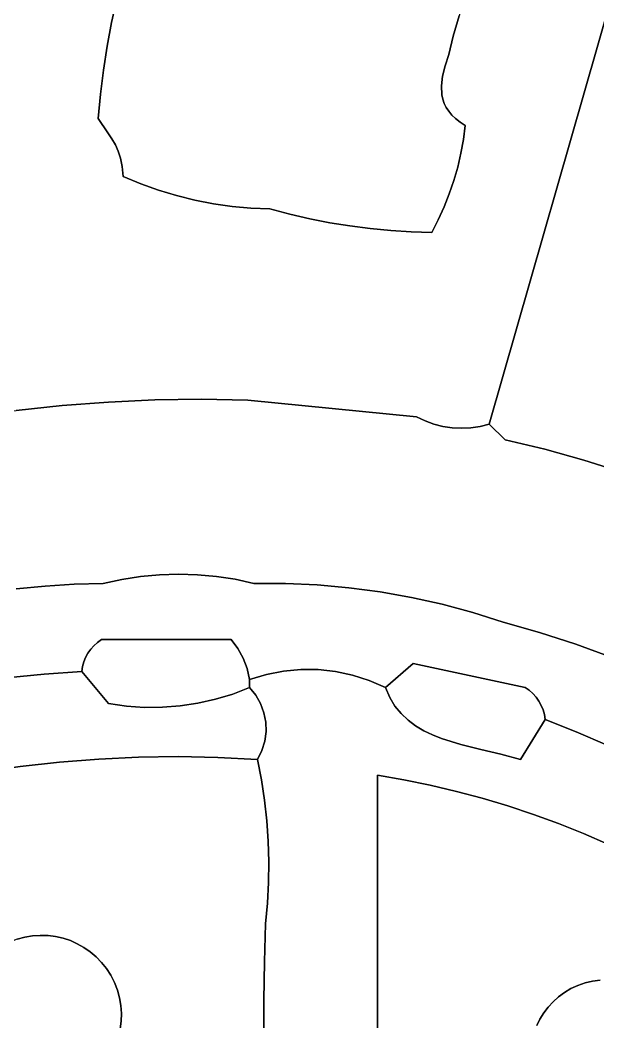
# Model space of a CAD drawing. Header units: inches. Extents: x 36.3 to 71.4, y 17.4 to 61.7.
# Drawn here: x 51.374 to 53.914, y 43.8 to 48.207 of the extents above; entities that cross this region are included whole.
import ezdxf

# ---------------------------------------------------------------- set-up
doc = ezdxf.new("R2010")
doc.units = ezdxf.units.IN
doc.layers.add('SURFACES_FOR_SKETCHUP', color=7, linetype='Continuous')

msp = doc.modelspace()

# ---------------------------------------------------------------- linework, layer by layer
at = {"layer": 'SURFACES_FOR_SKETCHUP'}
for points, invisible_edges in [([(53.4357, 46.4301), (55.0158, 51.9429), (53.3303, 47.7433)], 10), ([(53.3303, 47.7433), (55.0158, 51.9429), (53.384, 48.5648)], 11), ([(53.4357, 46.4301), (54.5871, 47.9523), (55.0158, 51.9429)], 3), ([(52.7879, 48.8993), (52.0836, 48.6811), (53.2575, 48.0549)], 11), ([(52.9314, 48.8619), (52.7879, 48.8993), (53.2773, 48.136)], 10), ([(53.2575, 48.0549), (53.2773, 48.136), (52.7879, 48.8993)], 10), ([(49.9243, 48.5143), (51.7565, 48.0917), (50.0617, 48.8255)], 3), ([(51.7998, 48.3004), (50.0617, 48.8255), (51.7764, 48.1964)], 3), ([(51.7764, 48.1964), (50.0617, 48.8255), (51.7565, 48.0917)], 3), ([(53.2773, 48.136), (53.303, 48.2258), (52.9314, 48.8619)], 10), ([(51.7764, 48.1964), (52.0629, 48.661), (51.7998, 48.3004)], 3), ([(52.0629, 48.661), (51.7764, 48.1964), (52.4716, 47.3762)], 11), ([(52.0836, 48.6811), (52.0629, 48.661), (53.2418, 48.006)], 10), ([(53.2308, 47.9602), (53.2418, 48.006), (52.0629, 48.661)], 10), ([(53.2308, 47.9602), (52.0629, 48.661), (52.4716, 47.3762)], 11), ([(53.2418, 48.006), (53.2575, 48.0549), (52.0836, 48.6811)], 10), ([(53.384, 48.5648), (53.3772, 48.5172), (53.3303, 47.7433)], 10), ([(49.7932, 48.2004), (51.7272, 47.8804), (49.9243, 48.5143)], 3), ([(51.7401, 47.9863), (49.9243, 48.5143), (51.7272, 47.8804)], 3), ([(51.7565, 48.0917), (49.9243, 48.5143), (51.7401, 47.9863)], 3), ([(53.3772, 48.5172), (53.3568, 48.4196), (53.3303, 47.7433)], 10), ([(53.3568, 48.4196), (53.3308, 48.3214), (53.3303, 47.7433)], 10), ([(53.3308, 48.3214), (53.303, 48.2258), (53.3303, 47.7433)], 10), ([(53.303, 48.2258), (53.2773, 48.136), (53.3303, 47.7433)], 10), ([(49.6684, 47.8837), (51.7178, 47.7741), (49.7932, 48.2004)], 3), ([(51.7272, 47.8804), (49.7932, 48.2004), (51.7178, 47.7741)], 3), ([(51.7764, 48.1964), (51.7565, 48.0917), (52.3058, 47.3873)], 10), ([(52.3058, 47.3873), (52.3885, 47.3797), (51.7764, 48.1964)], 10), ([(52.3885, 47.3797), (52.4716, 47.3762), (51.7764, 48.1964)], 10), ([(53.2773, 48.136), (53.2575, 48.0549), (53.3303, 47.7433)], 10), ([(51.7565, 48.0917), (51.7401, 47.9863), (52.2237, 47.3991)], 10), ([(52.3058, 47.3873), (51.7565, 48.0917), (52.2237, 47.3991)], 3), ([(53.2575, 48.0549), (53.2418, 48.006), (53.3303, 47.7433)], 10), ([(51.7272, 47.8804), (51.7775, 47.684), (51.7401, 47.9863)], 3), ([(51.7926, 47.658), (52.0619, 47.4349), (51.7401, 47.9863)], 11), ([(51.7926, 47.658), (51.7401, 47.9863), (51.7775, 47.684)], 3), ([(52.1424, 47.4149), (51.7401, 47.9863), (52.0619, 47.4349)], 3), ([(52.2237, 47.3991), (51.7401, 47.9863), (52.1424, 47.4149)], 3), ([(53.2418, 48.006), (53.2308, 47.9602), (53.3303, 47.7433)], 10), ([(53.2257, 47.9173), (53.2308, 47.9602), (52.4716, 47.3762)], 10), ([(53.2308, 47.9602), (53.2257, 47.9173), (53.3077, 47.7579)], 10), ([(53.3303, 47.7433), (53.2308, 47.9602), (53.3077, 47.7579)], 3), ([(54.5414, 47.8582), (54.5871, 47.9523), (53.4357, 46.4301)], 10), ([(52.4716, 47.3762), (52.5588, 47.3531), (53.2257, 47.9173)], 10), ([(53.2277, 47.8772), (53.2257, 47.9173), (52.5588, 47.3531)], 10), ([(53.2277, 47.8772), (53.2715, 47.7888), (53.2257, 47.9173)], 3), ([(53.2881, 47.773), (53.2257, 47.9173), (53.2715, 47.7888)], 3), ([(53.3077, 47.7579), (53.2257, 47.9173), (53.2881, 47.773)], 3), ([(49.6684, 47.8837), (50.9528, 46.4272), (51.7178, 47.7741)], 11), ([(51.7272, 47.8804), (51.7178, 47.7741), (51.76, 47.7106)], 8), ([(51.7272, 47.8804), (51.76, 47.7106), (51.7775, 47.684)], 9), ([(52.5588, 47.3531), (52.6466, 47.3329), (53.2277, 47.8772)], 10), ([(52.6466, 47.3329), (52.735, 47.3155), (53.2277, 47.8772)], 10), ([(53.2317, 47.8582), (53.2277, 47.8772), (52.735, 47.3155)], 10), ([(53.238, 47.8399), (53.2317, 47.8582), (52.735, 47.3155)], 10), ([(53.2577, 47.8052), (53.2715, 47.7888), (53.2277, 47.8772)], 10), ([(53.2277, 47.8772), (53.2317, 47.8582), (53.2577, 47.8052)], 10), ([(53.238, 47.8399), (53.2466, 47.8222), (53.2317, 47.8582)], 2), ([(53.2466, 47.8222), (53.2577, 47.8052), (53.2317, 47.8582)], 10), ([(54.498, 47.7631), (54.5414, 47.8582), (53.4357, 46.4301)], 10), ([(52.735, 47.3155), (52.8238, 47.3011), (53.238, 47.8399)], 10), ([(53.2466, 47.8222), (53.238, 47.8399), (52.8238, 47.3011)], 10), ([(52.8238, 47.3011), (52.9131, 47.2896), (53.2466, 47.8222)], 10), ([(53.2971, 47.5603), (53.2466, 47.8222), (52.9131, 47.2896)], 11), ([(53.2577, 47.8052), (53.2466, 47.8222), (53.2971, 47.5603)], 10), ([(51.1541, 46.4615), (51.7178, 47.7741), (50.9528, 46.4272)], 3), ([(51.8275, 47.5186), (51.7178, 47.7741), (51.1541, 46.4615)], 11), ([(51.7178, 47.7741), (51.8275, 47.5186), (51.76, 47.7106)], 3), ([(53.3112, 47.6206), (53.2577, 47.8052), (53.2971, 47.5603)], 3), ([(53.2577, 47.8052), (53.3112, 47.6206), (53.2715, 47.7888)], 3), ([(53.3223, 47.6817), (53.2881, 47.773), (53.2715, 47.7888)], 9), ([(53.3223, 47.6817), (53.2715, 47.7888), (53.3112, 47.6206)], 3), ([(53.3223, 47.6817), (53.3077, 47.7579), (53.2881, 47.773)], 9), ([(53.3223, 47.6817), (53.3303, 47.7433), (53.3077, 47.7579)], 8), ([(53.3303, 47.7433), (53.3223, 47.6817), (53.4357, 46.4301)], 10), ([(54.498, 47.7631), (53.4357, 46.4301), (54.457, 47.6669)], 3), ([(51.76, 47.7106), (51.8275, 47.5186), (51.7775, 47.684)], 3), ([(51.7926, 47.658), (51.7775, 47.684), (51.8151, 47.5997)], 10), ([(51.8226, 47.563), (51.8151, 47.5997), (51.7775, 47.684)], 10), ([(51.8226, 47.563), (51.7775, 47.684), (51.8275, 47.5186)], 3), ([(53.3223, 47.6817), (53.3112, 47.6206), (53.4357, 46.4301)], 10), ([(51.8051, 47.6306), (51.7926, 47.658), (51.8151, 47.5997)], 2), ([(51.8051, 47.6306), (52.0619, 47.4349), (51.7926, 47.658)], 3), ([(54.457, 47.6669), (53.4357, 46.4301), (54.4184, 47.5697)], 3), ([(52.0619, 47.4349), (51.8051, 47.6306), (51.9825, 47.4588)], 3), ([(51.8151, 47.5997), (51.9825, 47.4588), (51.8051, 47.6306)], 3), ([(51.8226, 47.563), (51.9043, 47.4867), (51.8151, 47.5997)], 3), ([(51.9825, 47.4588), (51.8151, 47.5997), (51.9043, 47.4867)], 3), ([(53.3112, 47.6206), (53.2971, 47.5603), (53.4357, 46.4301)], 10), ([(51.8275, 47.5186), (51.9043, 47.4867), (51.8226, 47.563)], 2), ([(53.28, 47.5007), (53.2971, 47.5603), (52.9131, 47.2896)], 10), ([(53.2971, 47.5603), (53.28, 47.5007), (53.4357, 46.4301)], 10), ([(54.4184, 47.5697), (53.4357, 46.4301), (54.3821, 47.4716)], 3), ([(51.3562, 46.4895), (51.8275, 47.5186), (51.1541, 46.4615)], 3), ([(51.3562, 46.4895), (51.559, 46.5113), (51.8275, 47.5186)], 10), ([(51.559, 46.5113), (51.7624, 46.5268), (51.8275, 47.5186)], 10), ([(51.9043, 47.4867), (51.8275, 47.5186), (51.7624, 46.5268)], 10), ([(52.9131, 47.2896), (53.0028, 47.2811), (53.28, 47.5007)], 10), ([(53.2601, 47.4421), (53.28, 47.5007), (53.0028, 47.2811)], 10), ([(53.28, 47.5007), (53.2601, 47.4421), (53.4357, 46.4301)], 10), ([(51.9825, 47.4588), (51.9043, 47.4867), (51.7624, 46.5268)], 10), ([(51.7624, 46.5268), (51.9662, 46.536), (51.9825, 47.4588)], 10), ([(52.0619, 47.4349), (51.9825, 47.4588), (51.9662, 46.536)], 10), ([(54.3821, 47.4716), (53.4357, 46.4301), (54.3483, 47.3727)], 3), ([(52.1424, 47.4149), (52.0619, 47.4349), (51.9662, 46.536)], 10), ([(52.1703, 46.5389), (52.1424, 47.4149), (51.9662, 46.536)], 3), ([(52.2237, 47.3991), (52.1424, 47.4149), (52.1703, 46.5389)], 10), ([(53.2601, 47.4421), (53.0028, 47.2811), (53.2372, 47.3845)], 3), ([(53.2601, 47.4421), (53.2372, 47.3845), (53.4357, 46.4301)], 10), ([(52.2237, 47.3991), (52.1703, 46.5389), (52.3058, 47.3873)], 3), ([(52.3746, 46.5354), (52.3058, 47.3873), (52.1703, 46.5389)], 3), ([(52.3058, 47.3873), (52.3746, 46.5354), (52.3885, 47.3797)], 3), ([(52.3885, 47.3797), (52.3746, 46.5354), (52.5588, 47.3531)], 11), ([(52.5588, 47.3531), (52.4716, 47.3762), (52.3885, 47.3797)], 8), ([(53.0927, 47.2755), (53.2372, 47.3845), (53.0028, 47.2811)], 3), ([(53.2114, 47.328), (53.2372, 47.3845), (53.0927, 47.2755)], 10), ([(53.2372, 47.3845), (53.2114, 47.328), (53.4357, 46.4301)], 10), ([(54.3483, 47.3727), (53.4357, 46.4301), (54.3168, 47.2728)], 3), ([(52.6466, 47.3329), (52.5588, 47.3531), (52.3746, 46.5354)], 10), ([(52.735, 47.3155), (52.6466, 47.3329), (52.3746, 46.5354)], 10), ([(53.0927, 47.2755), (53.1828, 47.2728), (53.2114, 47.328)], 8), ([(53.2114, 47.328), (53.1828, 47.2728), (53.4357, 46.4301)], 10), ([(52.735, 47.3155), (52.3746, 46.5354), (52.8238, 47.3011)], 3), ([(53.1161, 46.4619), (52.8238, 47.3011), (52.3746, 46.5354)], 3), ([(52.8238, 47.3011), (53.1161, 46.4619), (52.9131, 47.2896)], 3), ([(52.9131, 47.2896), (53.1161, 46.4619), (53.0028, 47.2811)], 3), ([(53.0028, 47.2811), (53.1161, 46.4619), (53.0927, 47.2755)], 3), ([(53.0927, 47.2755), (53.1161, 46.4619), (53.1828, 47.2728)], 3), ([(53.1828, 47.2728), (53.1161, 46.4619), (53.4357, 46.4301)], 11), ([(53.6795, 46.3188), (54.3168, 47.2728), (53.4357, 46.4301)], 11), ([(54.3168, 47.2728), (53.6795, 46.3188), (54.4299, 46.9919)], 11), ([(53.851, 46.2712), (54.4299, 46.9919), (53.6795, 46.3188)], 3), ([(54.0205, 46.2173), (54.4299, 46.9919), (53.851, 46.2712)], 3), ([(51.9662, 46.536), (51.7624, 46.5268), (51.9034, 45.7593)], 10), ([(51.9034, 45.7593), (51.9866, 45.7672), (51.9662, 46.536)], 10), ([(51.9662, 46.536), (52.07, 45.7699), (52.1703, 46.5389)], 3), ([(51.9866, 45.7672), (52.07, 45.7699), (51.9662, 46.536)], 10), ([(52.07, 45.7699), (52.1534, 45.7675), (52.1703, 46.5389)], 10), ([(52.1534, 45.7675), (52.2367, 45.7599), (52.1703, 46.5389)], 10), ([(52.3746, 46.5354), (52.1703, 46.5389), (52.2367, 45.7599)], 10), ([(52.2367, 45.7599), (52.3194, 45.7472), (52.3746, 46.5354)], 10), ([(52.3194, 45.7472), (52.4014, 45.7293), (52.3746, 46.5354)], 10), ([(53.1161, 46.4619), (52.3746, 46.5354), (52.6801, 45.7226)], 10), ([(52.5409, 45.729), (52.3746, 46.5354), (52.4014, 45.7293)], 3), ([(52.5409, 45.729), (52.6801, 45.7226), (52.3746, 46.5354)], 10), ([(51.559, 46.5113), (51.3562, 46.4895), (51.4841, 45.7176)], 10), ([(51.4841, 45.7176), (51.3562, 46.4895), (51.357, 45.7054)], 3), ([(51.4841, 45.7176), (51.6114, 45.7253), (51.559, 46.5113)], 10), ([(51.559, 46.5113), (51.7387, 45.7281), (51.7624, 46.5268)], 3), ([(51.6114, 45.7253), (51.7387, 45.7281), (51.559, 46.5113)], 10), ([(51.8207, 45.7463), (51.7624, 46.5268), (51.7387, 45.7281)], 3), ([(51.9034, 45.7593), (51.7624, 46.5268), (51.8207, 45.7463)], 3), ([(52.6801, 45.7226), (52.8187, 45.7103), (53.1161, 46.4619)], 10), ([(52.8187, 45.7103), (52.9566, 45.6919), (53.1161, 46.4619)], 10), ([(53.1535, 46.4438), (53.1161, 46.4619), (52.9566, 45.6919)], 10), ([(53.1923, 46.4296), (53.1535, 46.4438), (52.9566, 45.6919)], 10), ([(53.1161, 46.4619), (53.1535, 46.4438), (53.2321, 46.4195)], 10), ([(53.2321, 46.4195), (53.2726, 46.4134), (53.1161, 46.4619)], 10), ([(53.4357, 46.4301), (53.1161, 46.4619), (53.2726, 46.4134)], 11), ([(53.1923, 46.4296), (53.2321, 46.4195), (53.1535, 46.4438)], 2), ([(52.9566, 45.6919), (53.0935, 45.6676), (53.1923, 46.4296)], 10), ([(53.2321, 46.4195), (53.1923, 46.4296), (53.0935, 45.6676)], 10), ([(53.2726, 46.4134), (53.2321, 46.4195), (53.0935, 45.6676)], 10), ([(53.0935, 45.6676), (53.2293, 45.6373), (53.2726, 46.4134)], 10), ([(53.2726, 46.4134), (53.2293, 45.6373), (53.3136, 46.4114)], 3), ([(53.5062, 46.3599), (53.3136, 46.4114), (53.2293, 45.6373)], 11), ([(53.2726, 46.4134), (53.3136, 46.4114), (53.4357, 46.4301)], 10), ([(53.4357, 46.4301), (53.3136, 46.4114), (53.3954, 46.4197)], 3), ([(53.3546, 46.4135), (53.3954, 46.4197), (53.3136, 46.4114)], 2), ([(53.5062, 46.3599), (53.3546, 46.4135), (53.3136, 46.4114)], 9), ([(53.5062, 46.3599), (53.3954, 46.4197), (53.3546, 46.4135)], 9), ([(53.5062, 46.3599), (53.4357, 46.4301), (53.3954, 46.4197)], 8), ([(53.4357, 46.4301), (53.5062, 46.3599), (53.6795, 46.3188)], 8), ([(53.2293, 45.6373), (53.3638, 45.6011), (53.5062, 46.3599)], 10), ([(53.5062, 46.3599), (53.3638, 45.6011), (53.6795, 46.3188)], 3), ([(53.4968, 45.559), (53.6795, 46.3188), (53.3638, 45.6011)], 3), ([(53.6795, 46.3188), (53.4968, 45.559), (53.851, 46.2712)], 3), ([(53.4968, 45.559), (53.6573, 45.5137), (53.851, 46.2712)], 10), ([(53.851, 46.2712), (53.6573, 45.5137), (54.0205, 46.2173)], 3), ([(53.8158, 45.4625), (54.0205, 46.2173), (53.6573, 45.5137)], 3), ([(54.0205, 46.2173), (53.8158, 45.4625), (54.1877, 46.1571)], 3), ([(53.9721, 45.4054), (54.1877, 46.1571), (53.8158, 45.4625)], 3), ([(51.9866, 45.7672), (51.9034, 45.7593), (51.7322, 45.482)], 10), ([(51.7322, 45.482), (52.3016, 45.482), (51.9866, 45.7672)], 10), ([(51.8207, 45.7463), (51.7322, 45.482), (51.9034, 45.7593)], 3), ([(51.7387, 45.7281), (51.7322, 45.482), (51.8207, 45.7463)], 3), ([(52.07, 45.7699), (51.9866, 45.7672), (52.3016, 45.482)], 10), ([(52.07, 45.7699), (52.3016, 45.482), (52.1534, 45.7675)], 3), ([(52.1534, 45.7675), (52.3016, 45.482), (52.2367, 45.7599)], 3), ([(52.3194, 45.7472), (52.2367, 45.7599), (52.3016, 45.482)], 10), ([(52.4014, 45.7293), (52.3194, 45.7472), (52.3016, 45.482)], 10), ([(51.4793, 45.3305), (51.357, 45.7054), (51.3143, 45.3138)], 3), ([(51.357, 45.7054), (51.4793, 45.3305), (51.4841, 45.7176)], 3), ([(51.6723, 45.4219), (51.4841, 45.7176), (51.4793, 45.3305)], 11), ([(51.4841, 45.7176), (51.6845, 45.4393), (51.6114, 45.7253)], 3), ([(51.6845, 45.4393), (51.4841, 45.7176), (51.6723, 45.4219)], 3), ([(51.7387, 45.7281), (51.6114, 45.7253), (51.7322, 45.482)], 10), ([(51.7322, 45.482), (51.6114, 45.7253), (51.7146, 45.4695)], 3), ([(51.7146, 45.4695), (51.6114, 45.7253), (51.6986, 45.4552)], 3), ([(51.6986, 45.4552), (51.6114, 45.7253), (51.6845, 45.4393)], 3), ([(52.3016, 45.482), (52.3313, 45.443), (52.4014, 45.7293)], 10), ([(52.4014, 45.7293), (52.3313, 45.443), (52.5409, 45.729)], 3), ([(52.5318, 45.3437), (52.5409, 45.729), (52.3313, 45.443)], 11), ([(52.608, 45.3507), (52.5409, 45.729), (52.5318, 45.3437)], 3), ([(52.5409, 45.729), (52.608, 45.3507), (52.6801, 45.7226)], 3), ([(52.6843, 45.35), (52.6801, 45.7226), (52.608, 45.3507)], 3), ([(52.8187, 45.7103), (52.6801, 45.7226), (52.6843, 45.35)], 10), ([(52.6843, 45.35), (52.7602, 45.3417), (52.8187, 45.7103)], 10), ([(52.7602, 45.3417), (52.835, 45.3258), (52.8187, 45.7103)], 10), ([(52.9566, 45.6919), (52.8187, 45.7103), (52.835, 45.3258)], 10), ([(52.835, 45.3258), (52.9082, 45.3024), (52.9566, 45.6919)], 10), ([(53.1016, 45.3767), (52.9566, 45.6919), (52.9082, 45.3024)], 11), ([(52.9566, 45.6919), (53.1016, 45.3767), (53.0935, 45.6676)], 3), ([(53.0935, 45.6676), (53.1016, 45.3767), (53.2293, 45.6373)], 3), ([(53.3638, 45.6011), (53.2293, 45.6373), (53.1016, 45.3767)], 10), ([(53.5941, 45.2714), (53.3638, 45.6011), (53.1016, 45.3767)], 3), ([(53.4968, 45.559), (53.3638, 45.6011), (53.5941, 45.2714)], 10), ([(53.4968, 45.559), (53.5941, 45.2714), (53.6573, 45.5137)], 3), ([(51.7146, 45.4695), (51.763, 45.2011), (51.7322, 45.482)], 3), ([(51.7322, 45.482), (51.9993, 45.1844), (52.3016, 45.482)], 3), ([(51.9204, 45.1841), (51.7322, 45.482), (51.8416, 45.1897)], 3), ([(51.8416, 45.1897), (51.7322, 45.482), (51.763, 45.2011)], 3), ([(51.9993, 45.1844), (51.7322, 45.482), (51.9204, 45.1841)], 3), ([(52.0778, 45.1904), (52.3016, 45.482), (51.9993, 45.1844)], 3), ([(52.1557, 45.2021), (52.3016, 45.482), (52.0778, 45.1904)], 3), ([(52.1557, 45.2021), (52.2326, 45.2195), (52.3016, 45.482)], 10), ([(52.3016, 45.482), (52.2326, 45.2195), (52.3313, 45.443)], 3), ([(53.6118, 45.2589), (53.6573, 45.5137), (53.5941, 45.2714)], 3), ([(53.6573, 45.5137), (53.6118, 45.2589), (53.8158, 45.4625)], 3), ([(51.6723, 45.4219), (51.763, 45.2011), (51.6845, 45.4393)], 3), ([(51.6845, 45.4393), (51.763, 45.2011), (51.6986, 45.4552)], 3), ([(51.7146, 45.4695), (51.6986, 45.4552), (51.763, 45.2011)], 10), ([(52.3549, 45.4002), (52.3313, 45.443), (52.2326, 45.2195)], 10), ([(52.3549, 45.4002), (52.5318, 45.3437), (52.3313, 45.443)], 3), ([(53.6118, 45.2589), (53.6277, 45.2445), (53.8158, 45.4625)], 10), ([(53.6277, 45.2445), (53.6419, 45.2286), (53.8158, 45.4625)], 10), ([(53.6419, 45.2286), (53.6541, 45.2113), (53.8158, 45.4625)], 10), ([(53.6541, 45.2113), (53.6642, 45.1926), (53.8158, 45.4625)], 10), ([(53.8158, 45.4625), (53.6642, 45.1926), (53.9721, 45.4054)], 3), ([(51.4793, 45.3305), (51.6621, 45.4033), (51.6723, 45.4219)], 9), ([(51.4793, 45.3305), (51.6541, 45.3836), (51.6621, 45.4033)], 9), ([(51.6541, 45.3836), (51.763, 45.2011), (51.6621, 45.4033)], 3), ([(51.6621, 45.4033), (51.763, 45.2011), (51.6723, 45.4219)], 3), ([(52.3082, 45.2426), (52.3549, 45.4002), (52.2326, 45.2195)], 3), ([(52.372, 45.3545), (52.3549, 45.4002), (52.3082, 45.2426)], 10), ([(52.372, 45.3545), (52.4564, 45.3289), (52.3549, 45.4002)], 3), ([(52.5318, 45.3437), (52.3549, 45.4002), (52.4564, 45.3289)], 3), ([(53.8183, 45.0759), (53.9721, 45.4054), (53.6642, 45.1926)], 11), ([(53.9537, 45.0177), (53.9721, 45.4054), (53.8183, 45.0759)], 3), ([(51.4793, 45.3305), (51.6483, 45.363), (51.6541, 45.3836)], 9), ([(51.4793, 45.3305), (51.6449, 45.3416), (51.6483, 45.363)], 8), ([(51.763, 45.2011), (51.6449, 45.3416), (51.4793, 45.3305)], 8), ([(51.6449, 45.3416), (51.763, 45.2011), (51.6483, 45.363)], 2), ([(51.6541, 45.3836), (51.6483, 45.363), (51.763, 45.2011)], 10), ([(52.3082, 45.2426), (52.3823, 45.3065), (52.372, 45.3545)], 9), ([(52.372, 45.3545), (52.3823, 45.3065), (52.4564, 45.3289)], 8), ([(52.5318, 45.3437), (52.4564, 45.3289), (52.4311, 45.2003)], 10), ([(52.4311, 45.2003), (52.4457, 45.1606), (52.5318, 45.3437)], 10), ([(52.608, 45.3507), (52.5318, 45.3437), (52.4457, 45.1606)], 10), ([(52.4457, 45.1606), (52.4537, 45.1194), (52.608, 45.3507)], 10), ([(52.6843, 45.35), (52.608, 45.3507), (52.4537, 45.1194)], 10), ([(52.6843, 45.35), (52.4537, 45.1194), (52.7602, 45.3417)], 3), ([(52.455, 45.0773), (52.7602, 45.3417), (52.4537, 45.1194)], 3), ([(52.9441, 44.8851), (52.7602, 45.3417), (52.455, 45.0773)], 11), ([(52.835, 45.3258), (52.7602, 45.3417), (52.9441, 44.8851)], 10), ([(52.9082, 45.3024), (52.9792, 45.2714), (53.1016, 45.3767)], 8), ([(53.1016, 45.3767), (52.9792, 45.2714), (52.9984, 45.228)], 8), ([(52.9984, 45.228), (53.0216, 45.1899), (53.1016, 45.3767)], 10), ([(53.0486, 45.1566), (53.1016, 45.3767), (53.0216, 45.1899)], 3), ([(53.0486, 45.1566), (53.0789, 45.1277), (53.1016, 45.3767)], 10), ([(53.1122, 45.1027), (53.1016, 45.3767), (53.0789, 45.1277)], 3), ([(53.1016, 45.3767), (53.2264, 45.0466), (53.5941, 45.2714)], 3), ([(53.1863, 45.0626), (53.2264, 45.0466), (53.1016, 45.3767)], 10), ([(53.1481, 45.0812), (53.1016, 45.3767), (53.1122, 45.1027)], 3), ([(53.1863, 45.0626), (53.1016, 45.3767), (53.1481, 45.0812)], 3), ([(51.2021, 44.8987), (51.374, 44.9236), (51.3143, 45.3138)], 10), ([(51.4793, 45.3305), (51.3143, 45.3138), (51.374, 44.9236)], 10), ([(51.374, 44.9236), (51.5467, 44.943), (51.4793, 45.3305)], 10), ([(51.763, 45.2011), (51.4793, 45.3305), (51.5467, 44.943)], 11), ([(52.3082, 45.2426), (52.3823, 45.2714), (52.3823, 45.3065)], 8), ([(52.3823, 45.3065), (52.3823, 45.2714), (52.4564, 45.3289)], 2), ([(52.4099, 45.2375), (52.4564, 45.3289), (52.3823, 45.2714)], 3), ([(52.4099, 45.2375), (52.4311, 45.2003), (52.4564, 45.3289)], 10), ([(52.9082, 45.3024), (52.835, 45.3258), (52.9441, 44.8851)], 10), ([(52.9984, 45.228), (52.9792, 45.2714), (52.9082, 45.3024)], 8), ([(52.9082, 45.3024), (52.9441, 44.8851), (52.9984, 45.228)], 11), ([(52.3823, 45.2714), (52.3082, 45.2426), (52.4099, 45.2375)], 2), ([(53.3109, 45.0204), (53.5941, 45.2714), (53.2264, 45.0466)], 3), ([(53.3987, 44.9989), (53.5941, 45.2714), (53.3109, 45.0204)], 3), ([(53.3987, 44.9989), (53.487, 44.9784), (53.5941, 45.2714)], 10), ([(53.5941, 45.2714), (53.487, 44.9784), (53.6118, 45.2589)], 3), ([(53.6118, 45.2589), (53.487, 44.9784), (53.6277, 45.2445)], 3), ([(52.2326, 45.2195), (52.1557, 45.2021), (52.2427, 44.9642)], 10), ([(52.3082, 45.2426), (52.2326, 45.2195), (52.4537, 45.1194)], 10), ([(52.2427, 44.9642), (52.4537, 45.1194), (52.2326, 45.2195)], 11), ([(52.4311, 45.2003), (52.4099, 45.2375), (52.3082, 45.2426)], 10), ([(52.4311, 45.2003), (52.3082, 45.2426), (52.4457, 45.1606)], 3), ([(52.4457, 45.1606), (52.3082, 45.2426), (52.4537, 45.1194)], 3), ([(53.0216, 45.1899), (52.9984, 45.228), (52.9441, 44.8851)], 10), ([(53.6419, 45.2286), (53.6277, 45.2445), (53.487, 44.9784)], 10), ([(53.6541, 45.2113), (53.6419, 45.2286), (53.487, 44.9784)], 10), ([(53.6541, 45.2113), (53.487, 44.9784), (53.6642, 45.1926)], 3), ([(51.5467, 44.943), (51.72, 44.9567), (51.763, 45.2011)], 10), ([(51.8416, 45.1897), (51.763, 45.2011), (51.72, 44.9567)], 10), ([(51.72, 44.9567), (51.8939, 44.9649), (51.8416, 45.1897)], 10), ([(51.9204, 45.1841), (51.8416, 45.1897), (51.8939, 44.9649)], 10), ([(51.8939, 44.9649), (52.0682, 44.9674), (51.9993, 45.1844)], 10), ([(51.9993, 45.1844), (51.9204, 45.1841), (51.8939, 44.9649)], 10), ([(52.0778, 45.1904), (51.9993, 45.1844), (52.0682, 44.9674)], 10), ([(52.0682, 44.9674), (52.2427, 44.9642), (52.1557, 45.2021)], 10), ([(52.1557, 45.2021), (52.0778, 45.1904), (52.0682, 44.9674)], 10), ([(53.0216, 45.1899), (52.9441, 44.8851), (53.0486, 45.1566)], 3), ([(53.6642, 45.1926), (53.487, 44.9784), (53.6723, 45.1729)], 3), ([(53.678, 45.1523), (53.6723, 45.1729), (53.487, 44.9784)], 10), ([(53.6723, 45.1729), (53.8183, 45.0759), (53.6642, 45.1926)], 3), ([(53.678, 45.1523), (53.8183, 45.0759), (53.6723, 45.1729)], 3), ([(53.0486, 45.1566), (52.9441, 44.8851), (53.0789, 45.1277)], 3), ([(53.0789, 45.1277), (52.9441, 44.8851), (53.1122, 45.1027)], 3), ([(53.487, 44.9784), (53.6815, 45.1309), (53.678, 45.1523)], 9), ([(53.487, 44.9784), (53.5728, 44.9554), (53.6815, 45.1309)], 8), ([(53.8183, 45.0759), (53.6815, 45.1309), (53.5728, 44.9554)], 8), ([(53.678, 45.1523), (53.6815, 45.1309), (53.8183, 45.0759)], 8), ([(52.4537, 45.1194), (52.2427, 44.9642), (52.455, 45.0773)], 3), ([(52.4494, 45.0354), (52.455, 45.0773), (52.2427, 44.9642)], 10), ([(52.455, 45.0773), (52.4494, 45.0354), (52.9441, 44.8851)], 10), ([(53.0607, 44.865), (53.1122, 45.1027), (52.9441, 44.8851)], 3), ([(53.1122, 45.1027), (53.0607, 44.865), (53.1481, 45.0812)], 3), ([(53.1481, 45.0812), (53.0607, 44.865), (53.1863, 45.0626)], 3), ([(53.5728, 44.9554), (53.7402, 44.6727), (53.8183, 45.0759)], 11), ([(53.8183, 45.0759), (53.7402, 44.6727), (53.9537, 45.0177)], 3), ([(52.4494, 45.0354), (52.2427, 44.9642), (52.4369, 44.9945)], 3), ([(52.4494, 45.0354), (52.4369, 44.9945), (52.9441, 44.8851)], 10), ([(53.1765, 44.8414), (53.1863, 45.0626), (53.0607, 44.865)], 3), ([(53.1863, 45.0626), (53.1765, 44.8414), (53.2264, 45.0466)], 3), ([(53.2264, 45.0466), (53.1765, 44.8414), (53.3109, 45.0204)], 3), ([(52.4174, 44.9554), (52.4369, 44.9945), (52.2427, 44.9642)], 2), ([(52.4369, 44.9945), (52.4174, 44.9554), (52.4345, 44.8659)], 8), ([(52.4345, 44.8659), (52.9441, 44.8851), (52.4369, 44.9945)], 11), ([(53.2914, 44.8144), (53.3109, 45.0204), (53.1765, 44.8414)], 3), ([(53.3109, 45.0204), (53.2914, 44.8144), (53.3987, 44.9989)], 3), ([(53.4052, 44.784), (53.3987, 44.9989), (53.2914, 44.8144)], 3), ([(53.3987, 44.9989), (53.4052, 44.784), (53.487, 44.9784)], 3), ([(53.8494, 44.629), (53.9537, 45.0177), (53.7402, 44.6727)], 3), ([(53.9537, 45.0177), (53.8494, 44.629), (54.0878, 44.9564)], 3), ([(51.5467, 44.943), (51.563, 44.1686), (51.72, 44.9567)], 3), ([(51.5948, 44.158), (51.72, 44.9567), (51.563, 44.1686)], 3), ([(51.6255, 44.1445), (51.72, 44.9567), (51.5948, 44.158)], 3), ([(51.72, 44.9567), (51.6255, 44.1445), (51.8939, 44.9649)], 3), ([(51.6255, 44.1445), (51.6548, 44.1281), (51.8939, 44.9649)], 10), ([(51.6548, 44.1281), (51.6825, 44.1088), (51.8939, 44.9649)], 10), ([(51.6825, 44.1088), (52.4666, 44.5043), (51.8939, 44.9649)], 11), ([(52.0682, 44.9674), (51.8939, 44.9649), (52.4666, 44.5043)], 10), ([(52.0682, 44.9674), (52.4578, 44.6857), (52.2427, 44.9642)], 3), ([(52.4578, 44.6857), (52.0682, 44.9674), (52.464, 44.5951)], 3), ([(52.464, 44.5951), (52.0682, 44.9674), (52.4666, 44.5043)], 3), ([(52.4174, 44.9554), (52.2427, 44.9642), (52.4345, 44.8659)], 2), ([(52.4345, 44.8659), (52.2427, 44.9642), (52.4479, 44.776)], 3), ([(52.4479, 44.776), (52.2427, 44.9642), (52.4578, 44.6857)], 3), ([(53.5181, 44.7503), (53.487, 44.9784), (53.4052, 44.784)], 3), ([(53.487, 44.9784), (53.5181, 44.7503), (53.5728, 44.9554)], 3), ([(53.6298, 44.7132), (53.5728, 44.9554), (53.5181, 44.7503)], 3), ([(53.7402, 44.6727), (53.5728, 44.9554), (53.6298, 44.7132)], 3), ([(53.9573, 44.5821), (54.0878, 44.9564), (53.8494, 44.629)], 3), ([(51.2021, 44.8987), (51.3946, 44.1733), (51.374, 44.9236)], 3), ([(51.374, 44.9236), (51.4968, 44.1803), (51.5467, 44.943)], 3), ([(51.4287, 44.179), (51.374, 44.9236), (51.3946, 44.1733)], 3), ([(51.4628, 44.1813), (51.374, 44.9236), (51.4287, 44.179)], 3), ([(51.4968, 44.1803), (51.374, 44.9236), (51.4628, 44.1813)], 3), ([(51.5302, 44.176), (51.5467, 44.943), (51.4968, 44.1803)], 3), ([(51.563, 44.1686), (51.5467, 44.943), (51.5302, 44.176)], 3), ([(51.3946, 44.1733), (51.2021, 44.8987), (51.3607, 44.1641)], 3), ([(52.4479, 44.776), (52.9441, 44.8851), (52.4345, 44.8659)], 3), ([(52.4578, 44.6857), (52.9441, 44.8851), (52.4479, 44.776)], 3), ([(52.4608, 44.3227), (52.4525, 44.232), (52.9441, 44.8851)], 10), ([(52.9441, 43.4806), (52.9441, 44.8851), (52.4525, 44.232)], 10), ([(52.4578, 44.6857), (52.464, 44.5951), (52.9441, 44.8851)], 10), ([(52.4655, 44.4135), (52.4608, 44.3227), (52.9441, 44.8851)], 10), ([(52.464, 44.5951), (52.4666, 44.5043), (52.9441, 44.8851)], 10), ([(52.4666, 44.5043), (52.4655, 44.4135), (52.9441, 44.8851)], 10), ([(53.0607, 44.865), (52.9441, 44.8851), (52.9441, 43.4806)], 8), ([(53.0607, 44.865), (52.9441, 43.4806), (53.1765, 44.8414)], 3), ([(52.9441, 43.4806), (53.6587, 43.8132), (53.1765, 44.8414)], 11), ([(53.2914, 44.8144), (53.1765, 44.8414), (53.6587, 43.8132)], 10), ([(53.4052, 44.784), (53.2914, 44.8144), (53.6753, 43.8403)], 10), ([(53.6587, 43.8132), (53.6753, 43.8403), (53.2914, 44.8144)], 10), ([(53.5181, 44.7503), (53.4052, 44.784), (53.7162, 43.8895)], 10), ([(53.6753, 43.8403), (53.6945, 43.8658), (53.4052, 44.784)], 10), ([(53.6945, 43.8658), (53.7162, 43.8895), (53.4052, 44.784)], 10), ([(53.6298, 44.7132), (53.5181, 44.7503), (53.7402, 43.911)], 10), ([(53.7162, 43.8895), (53.7402, 43.911), (53.5181, 44.7503)], 10), ([(53.7402, 44.6727), (53.6298, 44.7132), (53.7663, 43.9303)], 10), ([(53.7402, 43.911), (53.7663, 43.9303), (53.6298, 44.7132)], 10), ([(53.7402, 44.6727), (53.7663, 43.9303), (53.7946, 43.947)], 9), ([(53.7402, 44.6727), (53.7946, 43.947), (53.8249, 43.9611)], 9), ([(53.7402, 44.6727), (53.8249, 43.9611), (53.8494, 44.629)], 3), ([(53.857, 43.9722), (53.8494, 44.629), (53.8249, 43.9611)], 3), ([(53.8494, 44.629), (53.857, 43.9722), (53.9573, 44.5821)], 3), ([(53.8901, 43.98), (53.9573, 44.5821), (53.857, 43.9722)], 3), ([(53.9232, 43.9844), (53.9573, 44.5821), (53.8901, 43.98)], 3), ([(52.4666, 44.5043), (51.6825, 44.1088), (52.4655, 44.4135)], 3), ([(51.7084, 44.0869), (52.4655, 44.4135), (51.6825, 44.1088)], 3), ([(52.4655, 44.4135), (51.7084, 44.0869), (52.4608, 44.3227)], 3), ([(51.7322, 44.0623), (52.4608, 44.3227), (51.7084, 44.0869)], 3), ([(52.4608, 44.3227), (51.7322, 44.0623), (52.4525, 44.232)], 3), ([(51.7537, 44.0352), (52.4525, 44.232), (51.7322, 44.0623)], 3), ([(51.7726, 44.0056), (52.4525, 44.232), (51.7537, 44.0352)], 3), ([(52.4525, 44.232), (51.7726, 44.0056), (52.4475, 44.0642)], 3), ([(52.4525, 44.232), (52.4475, 44.0642), (52.9441, 43.4806)], 10), ([(51.3273, 44.1512), (51.143, 43.9572), (51.5948, 44.158)], 11), ([(51.5948, 44.158), (51.143, 43.9572), (51.3438, 43.5054)], 11), ([(51.5948, 44.158), (51.563, 44.1686), (51.3273, 44.1512)], 10), ([(51.3607, 44.1641), (51.3273, 44.1512), (51.563, 44.1686)], 10), ([(51.7956, 43.7062), (51.5948, 44.158), (51.3438, 43.5054)], 11), ([(51.5302, 44.176), (51.4968, 44.1803), (51.3607, 44.1641)], 10), ([(51.3607, 44.1641), (51.4968, 44.1803), (51.3946, 44.1733)], 3), ([(51.563, 44.1686), (51.5302, 44.176), (51.3607, 44.1641)], 10), ([(51.4628, 44.1813), (51.3946, 44.1733), (51.4968, 44.1803)], 3), ([(51.4628, 44.1813), (51.4287, 44.179), (51.3946, 44.1733)], 8), ([(51.5948, 44.158), (51.7888, 43.9737), (51.6255, 44.1445)], 3), ([(51.7888, 43.9737), (51.5948, 44.158), (51.7956, 43.7062)], 11), ([(51.7888, 43.9737), (51.7726, 44.0056), (51.6255, 44.1445)], 10), ([(51.6255, 44.1445), (51.7726, 44.0056), (51.6548, 44.1281)], 3), ([(51.6548, 44.1281), (51.7726, 44.0056), (51.6825, 44.1088)], 3), ([(51.7084, 44.0869), (51.6825, 44.1088), (51.7537, 44.0352)], 10), ([(51.7726, 44.0056), (51.7537, 44.0352), (51.6825, 44.1088)], 10), ([(51.7537, 44.0352), (51.7322, 44.0623), (51.7084, 44.0869)], 8), ([(51.7888, 43.9737), (52.4475, 44.0642), (51.7726, 44.0056)], 3), ([(51.8016, 43.9403), (52.4475, 44.0642), (51.7888, 43.9737)], 3), ([(51.8109, 43.9064), (52.4475, 44.0642), (51.8016, 43.9403)], 3), ([(52.4475, 44.0642), (51.8109, 43.9064), (52.4451, 43.8964)], 3), ([(52.4475, 44.0642), (52.4451, 43.8964), (52.9441, 43.4806)], 10), ([(53.8901, 43.98), (53.857, 43.9722), (54.0811, 43.9584)], 10), ([(53.8901, 43.98), (54.0202, 43.9779), (53.9232, 43.9844)], 3), ([(54.0512, 43.9696), (54.0202, 43.9779), (53.8901, 43.98)], 10), ([(54.0811, 43.9584), (54.0512, 43.9696), (53.8901, 43.98)], 10), ([(51.7956, 43.7062), (51.8061, 43.7381), (51.7888, 43.9737)], 10), ([(51.8016, 43.9403), (51.7888, 43.9737), (51.8061, 43.7381)], 10), ([(51.8136, 43.7709), (51.8179, 43.8043), (51.8016, 43.9403)], 10), ([(51.8016, 43.9403), (51.8179, 43.8043), (51.8109, 43.9064)], 3), ([(51.8061, 43.7381), (51.8136, 43.7709), (51.8016, 43.9403)], 10), ([(53.857, 43.9722), (53.6587, 43.8132), (53.6308, 43.5605)], 11), ([(53.6308, 43.5605), (54.0425, 43.3343), (53.857, 43.9722)], 11), ([(53.6587, 43.8132), (53.857, 43.9722), (53.6753, 43.8403)], 3), ([(53.857, 43.9722), (53.8249, 43.9611), (53.6753, 43.8403)], 10), ([(53.6753, 43.8403), (53.8249, 43.9611), (53.6945, 43.8658)], 3), ([(53.6945, 43.8658), (53.8249, 43.9611), (53.7162, 43.8895)], 3), ([(53.8249, 43.9611), (53.7946, 43.947), (53.7162, 43.8895)], 10), ([(53.7402, 43.911), (53.7162, 43.8895), (53.7946, 43.947)], 10), ([(53.7946, 43.947), (53.7663, 43.9303), (53.7402, 43.911)], 8), ([(54.1097, 43.9444), (54.0811, 43.9584), (53.857, 43.9722)], 10), ([(54.2687, 43.746), (54.1097, 43.9444), (53.857, 43.9722)], 11), ([(54.2687, 43.746), (53.857, 43.9722), (54.0425, 43.3343)], 11), ([(51.8166, 43.8723), (52.4451, 43.8964), (51.8109, 43.9064)], 3), ([(51.8189, 43.8382), (51.8109, 43.9064), (51.8179, 43.8043)], 3), ([(51.8189, 43.8382), (51.8166, 43.8723), (51.8109, 43.9064)], 8), ([(51.8189, 43.8382), (52.4451, 43.8964), (51.8166, 43.8723)], 3), ([(52.4451, 43.8964), (51.8189, 43.8382), (52.4455, 43.7286)], 3), ([(52.4451, 43.8964), (52.4455, 43.7286), (52.9441, 43.4806)], 10), ([(51.8136, 43.7709), (52.4455, 43.7286), (51.8179, 43.8043)], 3), ([(51.8179, 43.8043), (52.4455, 43.7286), (51.8189, 43.8382)], 3), ([(53.6447, 43.7845), (53.6587, 43.8132), (52.9441, 43.4806)], 10), ([(53.6587, 43.8132), (53.6447, 43.7845), (53.6308, 43.5605)], 10)]:
    msp.add_3dface(points, dxfattribs=dict(at, invisible_edges=invisible_edges))

doc.saveas('drawing.dxf')
